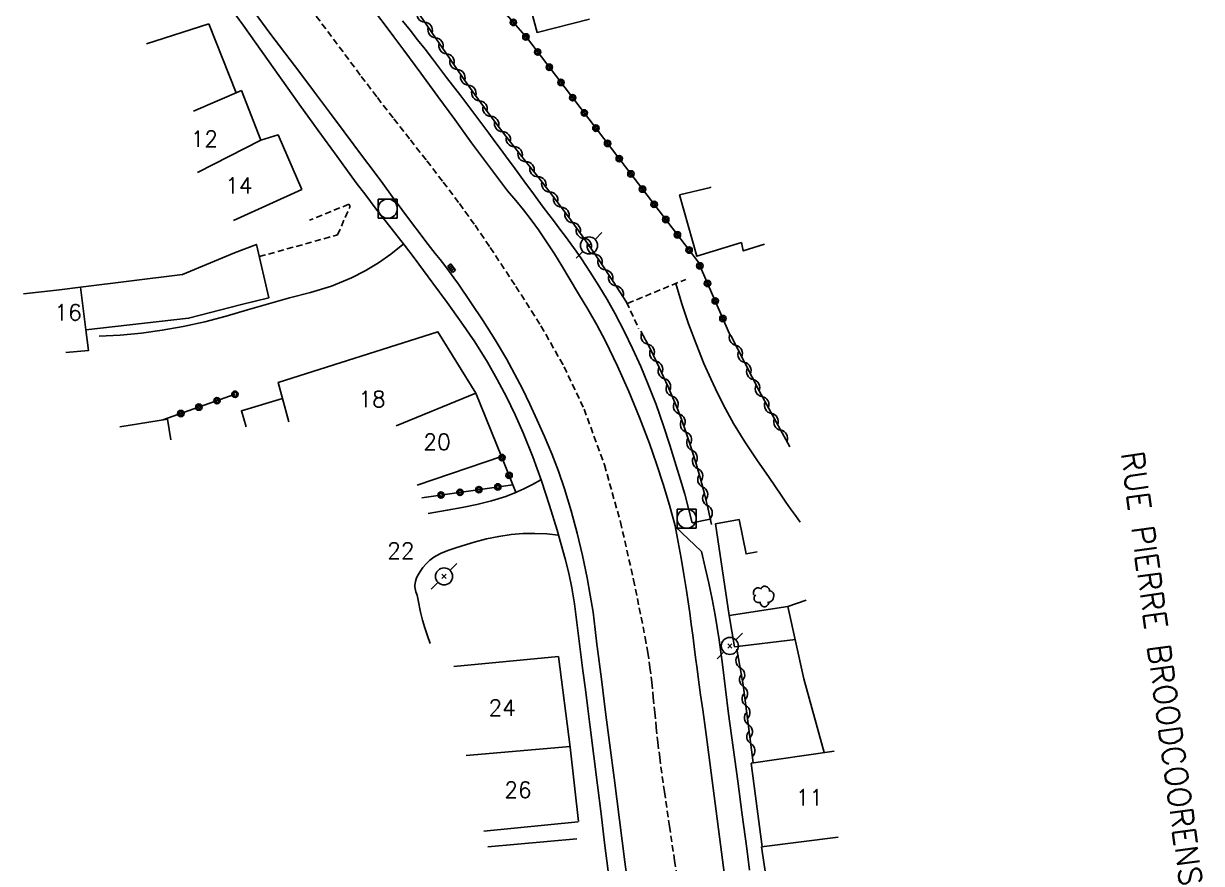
# Model space of a CAD drawing. Header units: millimetres. Extents: x 157999 to 159002, y 156999 to 158001.
# Drawn here: x 158028.1 to 158120.2, y 157552.7 to 157618.4 of the extents above; entities that cross this region are included whole.
import ezdxf
from ezdxf.enums import TextEntityAlignment as Align

# ---------------------------------------------------------------- set-up
doc = ezdxf.new("R2010")
doc.units = ezdxf.units.MM
doc.linetypes.add('DASHED', pattern=[0.75, 0.5, -0.25])
doc.layers.get('0').update_dxf_attribs({"linetype": 'CONTINUOUS'})
for name, color, linetype in [('W0001', 6, 'DASHED'), ('W0006', 2, 'CONTINUOUS'), ('W0008', 7, 'CONTINUOUS'), ('W0014', 7, 'CONTINUOUS'), ('W0017', 7, 'CONTINUOUS'), ('W0101', 7, 'CONTINUOUS'), ('W0104', 1, 'CONTINUOUS'), ('W0112', 1, 'DASHED'), ('W0214', 2, 'CONTINUOUS'), ('W0300', 7, 'CONTINUOUS'), ('W0310', 3, 'CONTINUOUS'), ('W0322', 7, 'CONTINUOUS'), ('W0323', 7, 'CONTINUOUS'), ('W0401', 7, 'CONTINUOUS'), ('W0420', 7, 'CONTINUOUS'), ('W0473', 7, 'CONTINUOUS'), ('W0989', 7, 'CONTINUOUS'), ('W0991', 7, 'CONTINUOUS'), ('W1102', 7, 'CONTINUOUS')]:
    doc.layers.add(name, color=color, linetype=linetype)
doc.styles.get("Standard").update_dxf_attribs({"font": 'romans.shx', "width": 0.85})

# ---------------------------------------------------------------- blocks, each defined once
blk = doc.blocks.new('T473')
for p, q in [((0.500001, 0.500001), (1.000002, 1.000002)), ((-0.166667, 0.166667), (0.166667, -0.166667)), ((-0.166667, -0.166667), (0.166667, 0.166667)), ((-1.000002, -1.000002), (-0.500001, -0.500001))]:
    blk.add_line(p, q)
blk.add_ellipse((0, 0), major_axis=(0.471405, 0.471405), ratio=1, start_param=5.497787144, end_param=11.780972451)
blk = doc.blocks.new('T401')
for p, q in [((-0.3, 0.3), (0, 0.3)), ((-0.3, -0.25), (-0.3, 0.3)), ((-0.3, 0.15), (0, 0.15)), ((-0.3, 0), (0, 0)), ((0, 0.3), (0, -0.25)), ((-0.3, -0.15), (0, -0.15)), ((-0.3, -0.25), (-0.3, -0.3)), ((-0.3, -0.3), (0, -0.3)), ((0, -0.3), (0, -0.25))]:
    blk.add_line(p, q)
blk = doc.blocks.new('T300')
for p, q in [((-0.8, 0.514), (-0.857, 0.343)), ((-0.857, 0.343), (-0.857, 0.171)), ((-0.857, 0.171), (-0.743, 0.057)), ((-0.686, 0.629), (-0.8, 0.514)), ((-0.8, -0.057), (-0.743, 0.057)), ((-0.743, 0.057), (-0.686, 0.114)), ((-0.571, 0.686), (-0.686, 0.629)), ((-0.457, 0.686), (-0.571, 0.686)), ((-0.286, 0.629), (-0.457, 0.686)), ((-0.286, 0.629), (-0.171, 0.743)), ((-0.229, 0.571), (-0.286, 0.629)), ((-0.171, 0.743), (-0.057, 0.8)), ((-0.057, 0.8), (0.057, 0.8)), ((0.057, 0.8), (0.229, 0.743)), ((0.229, 0.743), (0.343, 0.629)), ((0.343, 0.629), (0.4, 0.514)), ((0.457, 0.457), (0.343, 0.457)), ((0.4, 0.514), (0.4, 0.457)), ((0.571, 0.4), (0.457, 0.457)), ((0.571, 0.4), (0.686, 0.286)), ((0.686, 0.286), (0.743, 0.171)), ((0.743, 0.057), (0.686, -0.171)), ((0.743, 0.171), (0.743, 0.057)), ((-0.8, -0.171), (-0.8, -0.057)), ((-0.8, -0.229), (-0.8, -0.171)), ((-0.743, -0.343), (-0.8, -0.229)), ((-0.686, -0.4), (-0.743, -0.343)), ((-0.514, -0.457), (-0.686, -0.4)), ((-0.4, -0.457), (-0.514, -0.457)), ((-0.4, -0.457), (-0.343, -0.457)), ((-0.343, -0.457), (-0.343, -0.4)), ((-0.343, -0.514), (-0.343, -0.457)), ((-0.286, -0.629), (-0.343, -0.514)), ((-0.171, -0.743), (-0.286, -0.629)), ((-0.057, -0.8), (-0.171, -0.743)), ((0.057, -0.8), (-0.057, -0.8)), ((0.171, -0.743), (0.057, -0.8)), ((0.229, -0.686), (0.171, -0.743)), ((0.286, -0.457), (0.229, -0.457)), ((0.286, -0.629), (0.229, -0.686)), ((0.457, -0.4), (0.286, -0.457)), ((0.343, -0.514), (0.286, -0.629)), ((0.343, -0.514), (0.343, -0.457)), ((0.571, -0.343), (0.457, -0.4)), ((0.629, -0.286), (0.571, -0.343)), ((0.686, -0.171), (0.629, -0.286))]:
    blk.add_line(p, q)
blk = doc.blocks.new('T420')
for p, q in [((0.75, 0.75), (-0.75, 0.75)), ((-0.75, 0.75), (-0.75, -0.75)), ((0.75, 0.75), (0.75, -0.75)), ((0.75, -0.75), (-0.75, -0.75))]:
    blk.add_line(p, q)
blk.add_ellipse((0, 0), major_axis=(-0.53, 0.53), ratio=1, start_param=3.926991, end_param=10.210176)
blk = doc.blocks.new('t310o')
at = {"color": 0, "linetype": 'Continuous'}
for centre, start, end in [((-0.5, 0.375), 216.8699, 323.1304), ((0.5, -0.375), 36.8699, 143.1303)]:
    blk.add_arc(centre, 0.625, start, end, dxfattribs=at)
blk = doc.blocks.new('t323o')
at = {"color": 0, "linetype": 'Continuous'}
for radius in [0.25, 0.15]:
    blk.add_circle((0, 0), radius, dxfattribs=at)
blk = doc.blocks.new('t322o')
at = {"color": 0, "linetype": 'Continuous'}
for radius in [0.25, 0.15]:
    blk.add_circle((0, 0), radius, dxfattribs=at)

msp = doc.modelspace()

# ---------------------------------------------------------------- linework, layer by layer
at = {"layer": 'W0001'}
msp.add_lwpolyline([(158037.97, 157636.406), (158054.495, 157614.261), (158055.763, 157612.595), (158057.048, 157610.942), (158058.342, 157609.296), (158059.635, 157607.649), (158060.917, 157605.992), (158062.177, 157604.316), (158063.403, 157602.616), (158064.587, 157600.886), (158066.599, 157597.837), (158068.561, 157594.744), (158070.375, 157591.551), (158071.937, 157588.225), (158073.53, 157583.868), (158074.785, 157579.406), (158075.809, 157574.897), (158076.718, 157570.373), (158076.922, 157569.209), (158077.091, 157568.039), (158077.231, 157566.866), (158077.352, 157565.692), (158077.464, 157564.518), (158077.579, 157563.344), (158077.705, 157562.171), (158077.851, 157561), (158078.224, 157558.308), (158078.613, 157555.618), (158079.015, 157552.93), (158079.426, 157550.244)], dxfattribs=at)
at = {"layer": 'W0006'}
for points in [[(158081.115, 157577.096), (158079.061, 157579.05)], [(158084.88, 157552.19), (158084.66, 157553.862), (158084.309, 157556.495), (158083.955, 157559.128), (158083.599, 157561.761), (158083.243, 157564.394), (158082.994, 157566.325), (158082.755, 157568.259), (158082.498, 157570.191), (158082.191, 157572.115), (158081.958, 157573.368), (158081.701, 157574.616), (158081.42, 157575.859), (158081.115, 157577.096)]]:
    msp.add_lwpolyline(points, dxfattribs=at)
at = {"layer": 'W0008'}
for points in [[(158081.534, 157562.395), (158081.375, 157563.56), (158081.215, 157564.725), (158081.056, 157565.89), (158080.897, 157567.055), (158080.779, 157567.929), (158080.665, 157568.803), (158080.551, 157569.678), (158080.437, 157570.552), (158080.322, 157571.426), (158080.202, 157572.3), (158080.076, 157573.173), (158079.944, 157574.045), (158079.739, 157575.313), (158079.522, 157576.579), (158079.293, 157577.843), (158079.051, 157579.105)], [(158087.013, 157522.283), (158085.394, 157534.208), (158083.271, 157549.189), (158081.534, 157562.395)]]:
    msp.add_lwpolyline(points, dxfattribs=at)
at = {"layer": 'W0014'}
for points in [[(158063.126, 157609.054), (158061.811, 157610.878), (158060.489, 157612.696), (158059.159, 157614.509), (158057.821, 157616.316), (158057.054, 157617.344), (158056.283, 157618.369), (158055.509, 157619.391), (158054.733, 157620.412), (158053.956, 157621.433), (158053.18, 157622.454), (158052.404, 157623.475), (158051.631, 157624.498), (158050.852, 157625.531), (158050.074, 157626.565), (158049.297, 157627.599), (158048.521, 157628.634)], [(158043.776, 157620.322), (158045.253, 157618.269), (158046.721, 157616.21), (158048.185, 157614.149), (158049.65, 157612.088), (158051.123, 157610.032), (158052.606, 157607.983), (158054.104, 157605.946), (158054.846, 157604.958), (158055.597, 157603.977), (158056.355, 157603.001), (158057.116, 157602.027), (158057.875, 157601.052), (158058.629, 157600.074), (158059.375, 157599.088), (158060.108, 157598.093), (158061.215, 157596.573), (158062.315, 157595.047), (158063.38, 157593.494), (158064.38, 157591.898), (158065.144, 157590.556), (158065.861, 157589.189), (158066.533, 157587.798), (158067.159, 157586.387), (158067.912, 157584.515), (158068.596, 157582.617), (158069.229, 157580.702), (158069.825, 157578.776), (158070.152, 157577.657), (158070.456, 157576.532), (158070.732, 157575.399), (158070.973, 157574.258), (158071.184, 157573.013), (158071.349, 157571.761), (158071.494, 157570.507), (158071.649, 157569.256), (158071.843, 157567.782), (158072.036, 157566.308), (158072.226, 157564.834), (158072.415, 157563.36), (158072.702, 157561.098), (158072.987, 157558.835), (158073.269, 157556.572), (158073.545, 157554.308), (158073.811, 157552.091)], [(158046.192, 157619.192), (158047.353, 157617.647), (158048.516, 157616.103), (158049.68, 157614.56), (158050.843, 157613.016), (158052.004, 157611.472), (158053.163, 157609.925), (158053.918, 157608.914), (158054.672, 157607.901), (158055.424, 157606.888), (158056.176, 157605.874), (158056.929, 157604.861), (158057.682, 157603.848), (158058.438, 157602.837), (158059.196, 157601.828), (158059.559, 157601.351), (158059.926, 157600.878), (158060.295, 157600.406), (158060.664, 157599.935), (158061.031, 157599.461), (158061.394, 157598.984), (158061.751, 157598.503), (158062.099, 157598.015), (158063.084, 157596.582), (158064.042, 157595.13), (158064.967, 157593.657), (158065.852, 157592.159), (158066.495, 157590.996), (158067.107, 157589.817), (158067.691, 157588.623), (158068.249, 157587.418), (158068.839, 157586.082), (158069.404, 157584.734), (158069.932, 157583.371), (158070.411, 157581.989), (158070.933, 157580.274), (158071.396, 157578.541), (158071.807, 157576.797), (158072.175, 157575.043), (158072.423, 157573.698), (158072.636, 157572.347), (158072.813, 157570.991), (158072.954, 157569.631)], [(158080.403, 157579.344), (158080.114, 157580.467), (158079.808, 157581.586), (158079.486, 157582.7), (158079.148, 157583.809), (158078.642, 157585.41), (158078.119, 157587.005), (158077.563, 157588.59), (158076.959, 157590.158), (158076.365, 157591.569), (158075.735, 157592.965), (158075.066, 157594.343), (158074.359, 157595.701), (158073.743, 157596.802), (158073.094, 157597.884), (158072.418, 157598.949), (158071.722, 157600.001), (158071.316, 157600.59), (158070.9, 157601.171), (158070.475, 157601.746), (158070.044, 157602.316), (158069.611, 157602.885), (158069.178, 157603.453), (158068.746, 157604.022), (158068.319, 157604.595), (158067.838, 157605.248), (158067.359, 157605.901), (158066.879, 157606.555), (158066.401, 157607.209), (158065.921, 157607.863), (158065.441, 157608.516), (158064.959, 157609.168), (158064.475, 157609.818), (158063.382, 157611.277), (158062.283, 157612.731), (158061.179, 157614.182), (158060.07, 157615.629), (158059.491, 157616.377), (158058.909, 157617.121), (158058.324, 157617.864), (158057.738, 157618.606)], [(158065.944, 157605.299), (158063.126, 157609.054)], [(158079.051, 157579.105), (158078.614, 157580.737), (158078.134, 157582.357), (158077.611, 157583.964), (158077.047, 157585.556), (158076.267, 157587.591), (158075.436, 157589.607), (158074.55, 157591.598), (158073.603, 157593.562), (158072.941, 157594.816), (158072.234, 157596.046), (158071.504, 157597.261), (158070.769, 157598.472), (158070.191, 157599.43), (158069.608, 157600.385), (158069.007, 157601.33), (158068.375, 157602.255), (158067.799, 157603.041), (158067.201, 157603.81), (158066.583, 157604.563), (158065.944, 157605.299)], [(158081.811, 157579.626), (158080.403, 157579.344)], [(158072.952, 157569.677), (158073.286, 157567.106), (158073.62, 157564.535), (158073.955, 157561.965), (158074.289, 157559.394), (158074.713, 157556.109), (158075.134, 157552.823), (158075.56, 157549.538)]]:
    msp.add_lwpolyline(points, dxfattribs=at)
at = {"layer": 'W0017'}
for points in [[(158057.748, 157601.106), (158056.817, 157600.355), (158055.836, 157599.669), (158054.811, 157599.052), (158053.746, 157598.506), (158052.164, 157597.864), (158050.53, 157597.363), (158048.884, 157596.928), (158047.25, 157596.481), (158045.59, 157595.993), (158043.928, 157595.507), (158042.253, 157595.059), (158040.559, 157594.688), (158038.93, 157594.408), (158037.291, 157594.189), (158035.645, 157594.03), (158033.995, 157593.931)], [(158068.551, 157582.715), (158067.894, 157582.336), (158067.219, 157581.993), (158066.526, 157581.686), (158065.818, 157581.415), (158064.689, 157581.063), (158063.541, 157580.781), (158062.385, 157580.544), (158061.228, 157580.323), (158059.732, 157580.069)], [(158069.944, 157578.384), (158069.02, 157578.476), (158068.092, 157578.514), (158067.163, 157578.497), (158066.237, 157578.425), (158065.259, 157578.284), (158064.293, 157578.08), (158063.339, 157577.828), (158062.396, 157577.545), (158061.831, 157577.368), (158061.265, 157577.178), (158060.711, 157576.946), (158060.189, 157576.648), (158059.875, 157576.412), (158059.587, 157576.145), (158059.327, 157575.851), (158059.099, 157575.531), (158058.955, 157575.288), (158058.832, 157575.031), (158058.741, 157574.759), (158058.695, 157574.474), (158058.695, 157574.337), (158058.712, 157574.2), (158058.741, 157574.067), (158058.78, 157573.937), (158058.823, 157573.811), (158058.865, 157573.685), (158058.904, 157573.558), (158058.936, 157573.428), (158058.962, 157573.294), (158058.985, 157573.16), (158059.007, 157573.026), (158059.028, 157572.892), (158059.05, 157572.757), (158059.074, 157572.623), (158059.1, 157572.49), (158059.131, 157572.357), (158059.295, 157571.737), (158059.479, 157571.123), (158059.682, 157570.515), (158059.904, 157569.913)], [(158071.359, 157554.636), (158064.411, 157553.997)]]:
    msp.add_lwpolyline(points, dxfattribs=at)
at = {"layer": 'W0101'}
for points in [[(158063.889, 157633.957), (158068.262, 157617.694), (158072.348, 157618.725)], [(158041.366, 157611.538), (158045.128, 157613.16)], [(158045.128, 157613.16), (158046.643, 157609.273)], [(158046.643, 157609.273), (158047.994, 157609.676), (158049.846, 157605.412)], [(158049.846, 157605.412), (158044.514, 157602.991)], [(158028.074, 157597.242), (158030.895, 157597.572), (158032.531, 157597.776)], [(158032.531, 157597.776), (158032.953, 157594.436), (158033.159, 157592.83), (158031.39, 157592.667)], [(158048.834, 157587.248), (158048.336, 157589.057), (158047.992, 157590.327), (158060.504, 157594.283), (158063.473, 157589.495)], [(158058.864, 157582.298), (158065.47, 157584.539), (158063.472, 157589.493)], [(158061.735, 157568.112), (158069.93, 157568.889)], [(158069.93, 157568.889), (158070.841, 157561.805)], [(158070.841, 157561.805), (158071.509, 157555.973)], [(158085.003, 157560.553), (158091.493, 157561.492)], [(158085.825, 157554.016), (158085.872, 157553.996), (158085.003, 157560.553)], [(158071.463, 157555.97), (158064.095, 157555.217)], [(158086.771, 157547.624), (158085.825, 157554.016)]]:
    msp.add_lwpolyline(points, dxfattribs=at)
at = {"layer": 'W0104'}
for points in [[(158042.56, 157618.366), (158037.691, 157616.805)], [(158044.714, 157612.982), (158042.56, 157618.366)], [(158081.825, 157605.625), (158081.84, 157605.577), (158079.409, 157604.994), (158080.755, 157600.194), (158084.241, 157601.263), (158084.391, 157600.604), (158086.053, 157601.133)], [(158032.531, 157597.776), (158040.505, 157598.768), (158044.569, 157600.454), (158046.299, 157601.112), (158047.273, 157596.94), (158045.131, 157596.431), (158040.984, 157595.349), (158032.953, 157594.436)], [(158048.336, 157589.057), (158045.12, 157588.11), (158045.491, 157586.845)], [(158039.611, 157585.837), (158039.333, 157587.445), (158035.604, 157586.855)], [(158083.28, 157572.085), (158082.214, 157579.256), (158084.082, 157579.602), (158084.612, 157576.915), (158085.478, 157577.077)], [(158088.484, 157570.212), (158083.706, 157569.637), (158083.28, 157572.085), (158087.888, 157572.803)], [(158090.717, 157561.38), (158089.134, 157567.14), (158087.888, 157572.803), (158089.324, 157573.294)]]:
    msp.add_lwpolyline(points, dxfattribs=at)
at = {"layer": 'W0112'}
for points in [[(158046.519, 157600.16), (158052.641, 157601.86), (158053.624, 157604.075), (158053.522, 157604.254), (158050.46, 157603.01)], [(158075.345, 157596.501), (158079.892, 157598.385)], [(158075.244, 157596.611), (158076.201, 157594.545)]]:
    msp.add_lwpolyline(points, dxfattribs=at)
at = {"layer": 'W0214'}
msp.add_lwpolyline([(158079.104, 157598.058), (158079.587, 157596.47), (158080.118, 157594.898), (158080.695, 157593.342), (158081.318, 157591.804), (158081.844, 157590.607), (158082.406, 157589.427), (158083.003, 157588.263), (158083.637, 157587.12), (158084.514, 157585.678), (158085.448, 157584.273), (158086.407, 157582.886), (158087.364, 157581.499), (158087.728, 157580.969), (158088.097, 157580.441), (158088.468, 157579.915), (158088.843, 157579.392)], dxfattribs=at)
at = {"layer": 'W0310'}
for points in [[(158075.245, 157596.607), (158074.2, 157598.227), (158073.13, 157599.831), (158072.037, 157601.419), (158070.92, 157602.99), (158070.096, 157604.109), (158069.255, 157605.215), (158068.402, 157606.312), (158067.541, 157607.403), (158066.679, 157608.492), (158065.822, 157609.586), (158064.976, 157610.688), (158064.144, 157611.801), (158063.371, 157612.867), (158062.611, 157613.942), (158061.86, 157615.023), (158061.114, 157616.107), (158060.369, 157617.192), (158059.62, 157618.274), (158058.863, 157619.351)], [(158081.913, 157579.224), (158081.649, 157580.419), (158081.36, 157581.609), (158081.046, 157582.792), (158080.706, 157583.968), (158080.344, 157585.133), (158079.96, 157586.291), (158079.548, 157587.44), (158079.103, 157588.576), (158078.482, 157590.039), (158077.823, 157591.485), (158077.125, 157592.912), (158076.389, 157594.321)], [(158088.038, 157585.277), (158085.623, 157589.658), (158083.42, 157593.994)], [(158085.174, 157560.576), (158084.396, 157566.678), (158083.901, 157569.459)]]:
    msp.add_lwpolyline(points, dxfattribs=at)
at = {"layer": 'W0322'}
msp.add_lwpolyline([(158083.399, 157593.947), (158080.852, 157599.76), (158073.822, 157608.955), (158067.496, 157617.221), (158063.088, 157622.287), (158057.279, 157627.299), (158053.023, 157631.071)], dxfattribs=at)
at = {"layer": 'W0323'}
for points in [[(158038.968, 157587.386), (158044.635, 157589.402)], [(158066.633, 157581.664), (158065.47, 157584.539)], [(158066.368, 157582.318), (158059.251, 157581.305)]]:
    msp.add_lwpolyline(points, dxfattribs=at)
at = {"layer": 'W1102'}
for points in [[(158046.643, 157609.273), (158041.692, 157606.729)], [(158057.229, 157586.934), (158063.472, 157589.493)], [(158062.717, 157561.15), (158070.836, 157561.846)], [(158085.825, 157554.016), (158091.807, 157554.76)]]:
    msp.add_lwpolyline(points, dxfattribs=at)

# ---------------------------------------------------------------- block references
at = {"layer": 'W0300'}
msp.add_blockref('T300', (158086.05, 157573.577), dxfattribs=at)
at = {"layer": 'W0310'}
for p, rotation in [((158059.462, 157618.499), 125.0992148759725), ((158060.317, 157617.267), 124.6935740794308), ((158061.167, 157616.031), 124.5194980446352), ((158062.018, 157614.796), 124.7932516919287), ((158062.877, 157613.566), 125.265304729337), ((158063.749, 157612.346), 125.9356242128732), ((158064.639, 157611.138), 126.7605836958658), ((158065.547, 157609.944), 127.5488914276415), ((158066.469, 157608.761), 128.0736147017731), ((158067.398, 157607.583), 128.3346887842369), ((158068.327, 157606.406), 128.2757845362794), ((158069.249, 157605.223), 127.896943277593), ((158070.156, 157604.028), 126.348722198976), ((158071.042, 157602.818), 125.4111371855244), ((158071.912, 157601.595), 125.4111371855244), ((158072.765, 157600.362), 124.5509256830233), ((158073.605, 157599.119), 123.6907179986014), ((158074.432, 157597.867), 122.8305141318237), ((158076.914, 157593.316), 117.5759860263458), ((158083.812, 157593.222), 116.9338465033901), ((158077.583, 157591.974), 116.049701159019), ((158084.492, 157591.885), 116.9338465033901), ((158078.219, 157590.615), 114.5234134273028), ((158085.171, 157590.547), 116.9338465033901), ((158078.821, 157589.241), 112.9971228305854), ((158085.866, 157589.218), 118.8654877753162), ((158079.386, 157587.852), 111.3701474088529), ((158086.59, 157587.904), 118.8654877753162), ((158079.905, 157586.445), 109.7452990881266), ((158087.314, 157586.591), 118.8654877753162), ((158080.379, 157585.022), 107.2406284459922), ((158080.816, 157583.587), 106.1147146017965), ((158081.219, 157582.142), 104.8880396122582), ((158081.584, 157580.687), 103.6613649569173), ((158084.16, 157568.006), 100.0925803741094), ((158084.415, 157566.528), 97.26596224952868), ((158084.605, 157565.04), 97.26596224952868), ((158084.795, 157563.552), 97.26596224952868), ((158084.984, 157562.064), 97.26596224952868)]:
    msp.add_blockref('t310o', p, dxfattribs=dict(at, rotation=rotation))
at = {"layer": 'W0322'}
for p, rotation in [((158066.4, 157618.481), 131.0270025045095), ((158067.384, 157617.349), 131.0270025045095), ((158068.304, 157616.165), 127.4269621495497), ((158069.216, 157614.974), 127.4269621495497), ((158070.127, 157613.783), 127.4269621495497), ((158071.039, 157612.591), 127.4269621495497), ((158071.951, 157611.4), 127.4269621495497), ((158072.862, 157610.209), 127.4269621495497), ((158073.774, 157609.018), 127.4269621495497), ((158074.685, 157607.826), 127.3995739688088), ((158075.596, 157606.634), 127.3995739688088), ((158076.507, 157605.443), 127.3995739688088), ((158077.418, 157604.251), 127.3995739688088), ((158078.329, 157603.06), 127.3995739688088), ((158079.24, 157601.868), 127.3995739688088), ((158080.151, 157600.676), 127.3995739688088), ((158080.991, 157599.443), 113.6609109026119), ((158081.593, 157598.069), 113.6609109026119), ((158082.195, 157596.695), 113.6609109026119), ((158082.797, 157595.321), 113.6609109026119)]:
    msp.add_blockref('t322o', p, dxfattribs=dict(at, rotation=rotation))
at = {"layer": 'W0323'}
for p, rotation in [((158044.621, 157589.397), 19.58269935988207), ((158041.794, 157588.392), 19.58269935988207), ((158043.208, 157588.894), 19.58269935988207), ((158040.381, 157587.889), 19.58269935988207), ((158065.508, 157584.445), 112.0244025325397), ((158066.07, 157583.055), 112.0244025325397), ((158062.221, 157581.728), 188.1035457955406), ((158063.706, 157581.939), 188.1035457955406), ((158065.191, 157582.15), 188.1035457955406), ((158060.736, 157581.516), 188.1035457955406)]:
    msp.add_blockref('t323o', p, dxfattribs=dict(at, rotation=rotation))
at = {"layer": 'W0401', "rotation": 217.0815837686631}
msp.add_blockref('T401', (158061.445, 157599.171), dxfattribs=at)
at = {"layer": 'W0420'}
for p in [(158056.572, 157603.912), (158079.965, 157579.671)]:
    msp.add_blockref('T420', p, dxfattribs=at)
at = {"layer": 'W0473'}
for p in [(158072.321, 157601.038), (158060.976, 157575.155), (158083.34, 157569.715)]:
    msp.add_blockref('T473', p, dxfattribs=at)

# ---------------------------------------------------------------- texts
at = {"layer": 'W0989'}
msp.add_text('RUE PIERRE BROODCOORENS', height=1.75, rotation=277.77689, dxfattribs=at).set_placement((158113.953, 157584.814))
at = {"layer": 'W0991'}
for s, p in [('12', (158042.219, 157609.372)), ('14', (158044.926, 157605.72)), ('16', (158031.559, 157595.798)), ('18', (158055.337, 157589.024)), ('20', (158060.429, 157585.674)), ('22', (158057.597, 157577.157)), ('24', (158065.531, 157564.875)), ('26', (158066.766, 157558.462)), ('11', (158089.565, 157557.87))]:
    msp.add_text(s, height=1.25, dxfattribs=at).set_placement(p, align=Align.MIDDLE_CENTER)

doc.saveas('drawing.dxf')
